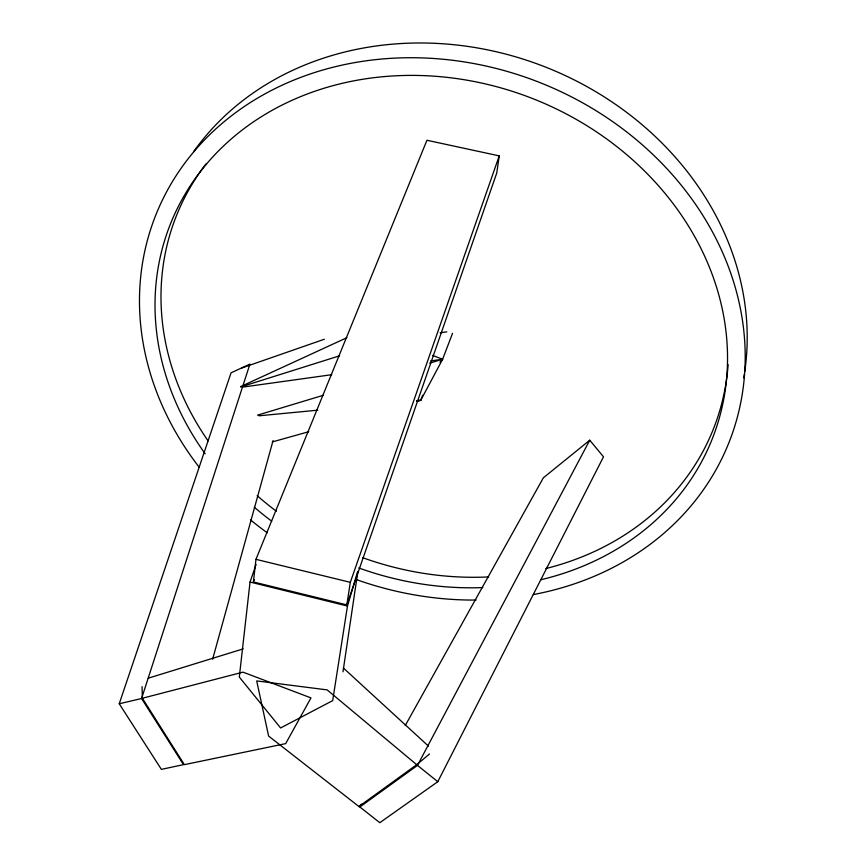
<?xml version="1.0" encoding="UTF-8"?>
<svg xmlns="http://www.w3.org/2000/svg" width="866" height="866" viewBox="0 0 866 866"><rect width="100%" height="100%" fill="white"/><g stroke="black" fill="none" stroke-linecap="round" stroke-linejoin="round"><path stroke-width="1.3" d="M253.392 581.984L255.957 559.339L426.938 140.27L499.238 155.88L496.738 173.027L346.833 604.89L253.392 581.984L254.409 579.484M256.098 564.415L250.047 582.049L239.308 677.06L280.595 727.97L332.685 700.616L347.472 606.038L357.658 571.473M342.99 671.8L357.842 571.528M346.833 604.89L350.319 582.331L499.238 155.88M212.635 659.21L273.071 440.545M141.58 698.516L249.917 364.121L231.06 372.824L119.237 703.766L161.379 769.376L183.495 764.646L141.58 698.516L119.237 703.766M452.517 333.378L442.623 359.249L420.746 400.287L416.838 401.38M416.73 400.871L420.746 400.287L422.695 395.264M361.165 804.611L359.855 806.971L379.795 822.7L437.795 781.706L603.505 456.815L589.746 440.22L543.35 477.826L405.234 725.567M359.855 806.971L417.488 765.392L589.746 440.22M439.95 362.28L442.623 359.249L432.524 355.428M416.698 764.7L327.142 689.888L256.704 680.914L268.622 736.078L358.925 806.527L416.698 764.7L429.525 754.005M358.925 806.527L361.891 804.081M240.607 386.615L346.898 337.697M241.787 367.985L324.349 339.245M240.737 386.929L339.569 355.818M148.292 678.175L243.249 648.861M257.516 415.16L323.527 395.221M429.677 363.157L442.623 359.249L430.597 360.927M272.346 441.92L308.794 431.701M142.37 698.245L242.989 672.146L310.981 697.899L285.683 743.613L184.361 764.656L142.37 698.245L142.056 686.608M440.155 332.771L446.802 331.84M243.508 386.994L331.71 374.707M258.977 415.81L317.8 410.17M416.73 400.677L420.746 400.287M255.957 559.339L350.319 582.331M250.047 582.049L347.472 606.038M437.795 781.706L417.488 765.392M343.337 667.978L428.518 746.167M199.31 467.391A308.328 264.942 21.5 0 1 289.753 81.805A308.328 264.942 21.5 0 1 719.3 245.359A308.328 264.942 21.5 0 1 533.326 594.574M476.148 600.062A308.328 264.942 21.5 0 1 356.478 579.625M267.237 532.785A308.328 264.942 21.5 0 1 250.49 519.871M193.627 151.669A303.024 262.355 21.5 0 1 546.857 67.602A303.024 262.355 21.5 0 1 744.749 371.46M744.359 374.025A303.024 262.355 21.5 0 1 743.721 377.857M728.122 364.64A288.887 249.062 21.5 0 1 545.764 568.572M488.64 576.918A288.887 249.062 21.5 0 1 362.67 557.682M276.373 511.243A288.887 249.062 21.5 0 1 257.159 495.655M208.132 440.946A288.887 249.062 21.5 0 1 205.946 163.966M205.166 453.784A291.441 250.296 21.5 0 1 299.355 97.133A291.441 250.296 21.5 0 1 700.691 247.914A291.441 250.296 21.5 0 1 540.601 579.809M482.795 587.581A291.441 250.296 21.5 0 1 358.719 567.934M271.707 521.18A291.441 250.296 21.5 0 1 254.301 507.216"/></g></svg>
